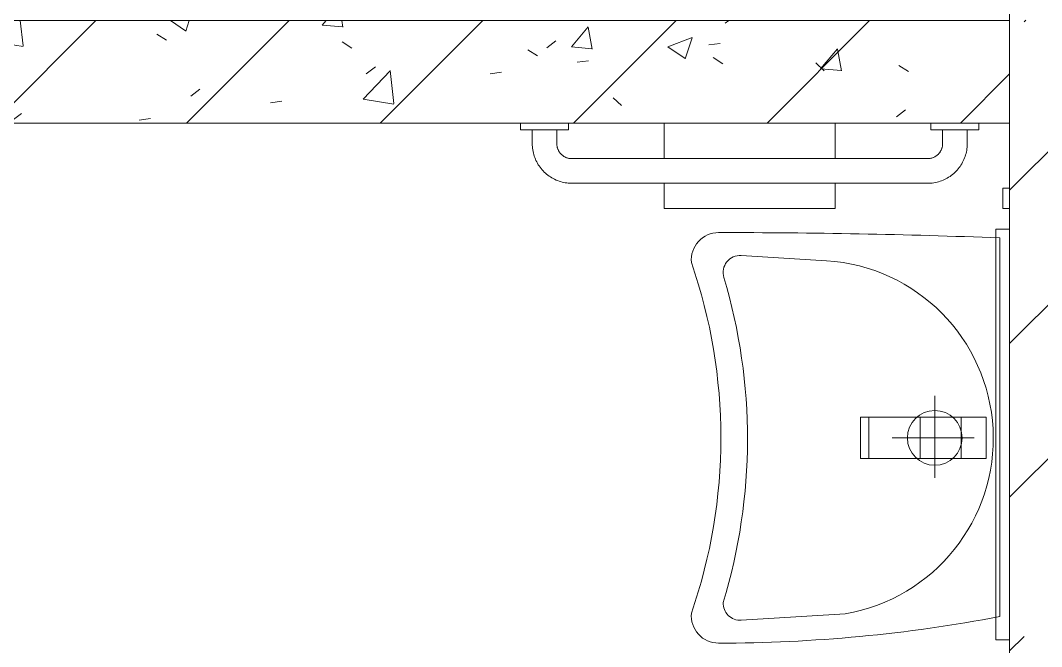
# Model space of a CAD drawing. Header units: millimetres. Extents: x -515342 to 330399, y -224905 to 507333.
# Drawn here: x -299944 to -298451, y -24669 to -23754 of the extents above; entities that cross this region are included whole.
import ezdxf

# ---------------------------------------------------------------- set-up
doc = ezdxf.new("R2010")
doc.units = ezdxf.units.MM
for name, color, linetype, lineweight in [('Сантехника', 7, 'Continuous', 0), ('Стены внутренние', 7, 'Continuous', 0), ('Стены несущие', 7, 'Continuous', 0), ('Стены перегородки', 7, 'Continuous', 0), ('Стены штриховка', 7, 'Continuous', 0)]:
    doc.layers.add(name, color=color, linetype=linetype, lineweight=lineweight)

# ---------------------------------------------------------------- blocks, each defined once
blk = doc.blocks.new('Раковина для МГН 600х450 - Раковина для МГН 600х450-10138457-О_АР_П_1_0_000_План 1 этажа')
at = {"layer": 'Сантехника'}
for p, q in [((261.2, 0), (-292.2, 0)), ((-30, -56.2), (-30, -20)), ((-30, -20), (30, -20)), ((30, -20), (30, -56.2)), ((0, -37.3), (0, -157.3)), ((-30, -116.2), (-30, -56.2)), ((-30, -56.2), (30, -56.2)), ((30, -56.2), (30, -116.2)), ((-61.5, -95), (58.5, -95)), ((-30, -191.2), (-30, -116.2)), ((-30, -116.2), (30, -116.2)), ((30, -116.2), (30, -191.2)), ((-30, -203.7), (-30, -191.2)), ((-30, -191.2), (30, -191.2)), ((30, -191.2), (30, -203.7)), ((-30, -203.7), (30, -203.7)), ((257, -225.9), (266.6, -377.9)), ((-266.6, -377.9), (-258.8, -253.2))]:
    blk.add_line(p, q, dxfattribs=at)
blk.add_circle((0, -95), 40, dxfattribs=at)
for centre, radius, start, end in [((10581.6, -411), 10881.6, 177.83525, 180), ((-1895.6, -411), 2195.6, 0, 10.7896), ((0.7, -269.5), 260, 9.6656, 176.4059), ((1.4, -1190.1), 821.3, 73.0663, 106.6852), ((-241.6, -379.4), 25, 176.4059, 286.6852), ((241.6, -379.4), 25, 267.5878, 3.5941), ((-260, -411), 40, 180, 275.3659), ((0, -1190.1), 782.4, 70.8821, 109.1179), ((260, -411), 40, 264.6341, 360)]:
    blk.add_arc(centre, radius, start, end, dxfattribs=at)
blk = doc.blocks.new('МГН_Санузел_Поручень горизонтальный - АР_Сантехнические приборы_МГН_Поручень горизонтальный-V255-О_АР_П_1_0_000_План 1 этажа')
at = {"layer": 'Сантехника'}
for p, q in [((-1190.8, 0), (-1190.8, -10)), ((-1155.8, -10), (-1190.8, -10)), ((-1173.8, -10), (-1173.8, -30)), ((-1120.8, -10), (-1155.8, -10)), ((-1137.8, -30), (-1137.8, -10)), ((-1120.8, -10), (-1120.8, 0)), ((-590.8, 0), (-590.8, -10)), ((-555.8, -10), (-590.8, -10)), ((-573.8, -10), (-573.8, -30)), ((-520.8, -10), (-555.8, -10)), ((-537.8, -30), (-537.8, -10)), ((-520.8, -10), (-520.8, 0)), ((-595.8, -52), (-1115.8, -52)), ((-1115.8, -88), (-595.8, -88))]:
    blk.add_line(p, q, dxfattribs=at)
at = {"layer": 'Сантехника', "flags": 128}
for points in [[(-1173.8, -30), (-1173.7, -32.3), (-1173.6, -34.6), (-1173.4, -36.9), (-1173.1, -39.2), (-1172.6, -41.5), (-1172.1, -43.8), (-1171.5, -46), (-1170.9, -48.2), (-1170.1, -50.4), (-1169.2, -52.6), (-1168.3, -54.7), (-1167.2, -56.8), (-1166.1, -58.8), (-1164.9, -60.8), (-1163.7, -62.7), (-1162.3, -64.6), (-1160.9, -66.5), (-1159.4, -68.2), (-1157.8, -70), (-1156.2, -71.6), (-1154.5, -73.2), (-1152.8, -74.7), (-1150.9, -76.1), (-1149.1, -77.5), (-1147.1, -78.8), (-1145.2, -80), (-1143.1, -81.2), (-1141.1, -82.2), (-1139, -83.2), (-1136.8, -84.1), (-1134.6, -84.9), (-1132.4, -85.6), (-1130.2, -86.2), (-1127.9, -86.7), (-1125.7, -87.2), (-1123.4, -87.5), (-1121.1, -87.8), (-1118.7, -87.9), (-1116.4, -88), (-1115.8, -88)], [(-1115.8, -52), (-1116.7, -52), (-1117.6, -51.9), (-1118.4, -51.8), (-1119.3, -51.7), (-1120.2, -51.6), (-1121, -51.4), (-1121.9, -51.1), (-1122.7, -50.9), (-1123.5, -50.6), (-1124.4, -50.3), (-1125.2, -49.9), (-1126, -49.5), (-1126.7, -49.1), (-1127.5, -48.6), (-1128.2, -48.2), (-1128.9, -47.6), (-1129.6, -47.1), (-1130.3, -46.5), (-1131, -45.9), (-1131.6, -45.3), (-1132.2, -44.7), (-1132.8, -44), (-1133.3, -43.3), (-1133.8, -42.6), (-1134.3, -41.9), (-1134.8, -41.1), (-1135.2, -40.4), (-1135.6, -39.6), (-1136, -38.8), (-1136.3, -38), (-1136.6, -37.1), (-1136.9, -36.3), (-1137.1, -35.5), (-1137.3, -34.6), (-1137.5, -33.7), (-1137.6, -32.9), (-1137.7, -32), (-1137.8, -31.1), (-1137.8, -30.2), (-1137.8, -30)], [(-573.8, -30), (-573.8, -30.9), (-573.9, -31.8), (-574, -32.6), (-574.1, -33.5), (-574.2, -34.4), (-574.4, -35.2), (-574.7, -36.1), (-574.9, -36.9), (-575.2, -37.8), (-575.5, -38.6), (-575.9, -39.4), (-576.3, -40.2), (-576.7, -40.9), (-577.2, -41.7), (-577.6, -42.4), (-578.1, -43.1), (-578.7, -43.8), (-579.3, -44.5), (-579.8, -45.2), (-580.5, -45.8), (-581.1, -46.4), (-581.8, -47), (-582.5, -47.5), (-583.2, -48), (-583.9, -48.5), (-584.7, -49), (-585.4, -49.4), (-586.2, -49.8), (-587, -50.2), (-587.8, -50.5), (-588.7, -50.8), (-589.5, -51.1), (-590.3, -51.3), (-591.2, -51.5), (-592.1, -51.7), (-592.9, -51.8), (-593.8, -51.9), (-594.7, -52), (-595.6, -52), (-595.8, -52)], [(-595.8, -88), (-593.5, -88), (-591.2, -87.8), (-588.9, -87.6), (-586.6, -87.3), (-584.3, -86.8), (-582, -86.3), (-579.8, -85.7), (-577.6, -85.1), (-575.4, -84.3), (-573.2, -83.4), (-571.1, -82.5), (-569, -81.4), (-567, -80.3), (-565, -79.1), (-563, -77.9), (-561.2, -76.5), (-559.3, -75.1), (-557.6, -73.6), (-555.8, -72), (-554.2, -70.4), (-552.6, -68.7), (-551.1, -67), (-549.7, -65.1), (-548.3, -63.3), (-547, -61.3), (-545.8, -59.4), (-544.6, -57.3), (-543.6, -55.3), (-542.6, -53.2), (-541.7, -51), (-540.9, -48.8), (-540.2, -46.6), (-539.6, -44.4), (-539.1, -42.1), (-538.6, -39.9), (-538.3, -37.6), (-538, -35.3), (-537.9, -32.9), (-537.8, -30.6), (-537.8, -30)]]:
    blk.add_lwpolyline(points, dxfattribs=at)
blk = doc.blocks.new('2D_МГН_Санузел_Аксессуары - АР_Сантехнические приборы_Комплект 3-10688756-О_АР_П_1_0_000_План 1 этажа')
at = {"layer": 'Сантехника'}
for p, q in [((-124.1, 195), (-124.1, 205)), ((-124.1, 205), (-94.1, 205)), ((-94.1, 205), (-94.1, 195))]:
    blk.add_line(p, q, dxfattribs=at)
blk = doc.blocks.new('2D_МГН_Санузел_Аксессуары - АР_Сантехнические приборы_Зеркало поворотное-10688758-О_АР_П_1_0_000_План 1 этажа')
at = {"layer": 'Сантехника'}
for p, q in [((-409.1, 195), (-409.1, 215)), ((-409.1, 215), (190.9, 215)), ((190.9, 215), (190.9, 195))]:
    blk.add_line(p, q, dxfattribs=at)
blk = doc.blocks.new('2D_МГН_Санузел_Аксессуары - АР_Сантехнические приборы_Бесконтактная сушилка для рук-V278-О_АР_П_1_0_000_План 1 этажа')
at = {"layer": 'Сантехника'}
for p, q in [((-234.1, 200), (-234.1, 163)), ((15.9, 200), (-234.1, 200)), ((15.9, 162.8), (15.9, 200)), ((-234.1, 127.2), (-234.1, 75)), ((15.9, 75), (15.9, 127))]:
    blk.add_line(p, q, dxfattribs=at)

msp = doc.modelspace()

# ---------------------------------------------------------------- hatches: boundary and pattern name
at = {"layer": 'Стены внутренние'}
h = msp.add_hatch(dxfattribs=at)
h.set_pattern_fill('FP_1', color=256, style=0, pattern_type=2)
h.set_pattern_definition([(45, (-374753.14, -35598.53), (-224.5064, 224.5064), []), (45, (-374528.64, -35598.53), (-224.5064, 224.5064), [396.875, -79.375, 3.353, -76.022])])
h.paths.add_polyline_path([(-298498.1427, -26203.5295), (-298108.1427, -26203.5295), (-298108.1427, -20193.5295), (-298498.1427, -20193.5295), (-298498.1427, -26063.7584)])
h.paths.add_polyline_path([(-298285.7778, -25687.0103), (-298320.5075, -25687.0103), (-298353.1427, -25675.132), (-298379.7471, -25652.8083), (-298397.1119, -25622.7315), (-298403.1427, -25588.5295), (-298397.1119, -25554.3275), (-298379.7471, -25524.2507), (-298353.1427, -25501.927), (-298320.5075, -25490.0487), (-298285.7778, -25490.0487), (-298253.1427, -25501.927), (-298226.5382, -25524.2507), (-298209.1734, -25554.3275), (-298203.1427, -25588.5295), (-298209.1734, -25622.7315), (-298226.5382, -25652.8083), (-298253.1427, -25675.132)])
h.paths.add_polyline_path([(-298320.5075, -25312.0103), (-298353.1427, -25300.132), (-298379.7471, -25277.8083), (-298397.1552, -25247.4862), (-298403.1427, -25213.5295), (-298397.1119, -25179.3275), (-298379.7471, -25149.2507), (-298353.1427, -25126.927), (-298320.5075, -25115.0487), (-298285.7778, -25115.0487), (-298253.1427, -25126.927), (-298226.5382, -25149.2507), (-298209.1734, -25179.3275), (-298203.1427, -25213.5295), (-298209.1734, -25247.7315), (-298226.5382, -25277.8083), (-298253.1427, -25300.132), (-298285.7778, -25312.0103)])
h.paths.add_polyline_path([(-298285.7778, -24912.0103), (-298320.5075, -24912.0103), (-298353.1427, -24900.132), (-298379.7471, -24877.8083), (-298397.1119, -24847.7315), (-298403.1427, -24813.5295), (-298397.1119, -24779.3275), (-298379.7471, -24749.2507), (-298353.1427, -24726.927), (-298320.5075, -24715.0487), (-298285.7778, -24715.0487), (-298253.1427, -24726.927), (-298226.5382, -24749.2507), (-298209.1734, -24779.3275), (-298203.1427, -24813.5295), (-298209.1734, -24847.7315), (-298226.5382, -24877.8083), (-298253.1427, -24900.132)])
h.paths.add_polyline_path([(-298285.7778, -24532.0103), (-298320.5075, -24532.0103), (-298353.1427, -24520.132), (-298379.7471, -24497.8083), (-298397.1119, -24467.7315), (-298402.7344, -24431.2139), (-298397.1119, -24399.3275), (-298379.7471, -24369.2507), (-298353.1427, -24346.927), (-298320.5075, -24335.0487), (-298285.7778, -24335.0487), (-298253.1427, -24346.927), (-298226.5382, -24369.2507), (-298209.1734, -24399.3275), (-298203.1427, -24433.5295), (-298209.1734, -24467.7315), (-298226.5382, -24497.8083), (-298253.1427, -24520.132)])
h.paths.add_polyline_path([(-298322.184, -24169.4793), (-298354.8192, -24157.6011), (-298381.4236, -24135.2773), (-298398.7884, -24105.2006), (-298404.8192, -24070.9986), (-298398.7884, -24036.7965), (-298381.4236, -24006.7198), (-298354.8192, -23984.396), (-298322.184, -23972.5178), (-298287.4544, -23972.5178), (-298254.8192, -23984.396), (-298228.2147, -24006.7198), (-298210.8499, -24036.7965), (-298204.8192, -24070.9986), (-298210.8499, -24105.2006), (-298228.2147, -24135.2773), (-298254.8192, -24157.6011), (-298287.4544, -24169.4793)])
h.paths.add_polyline_path([(-298285.7778, -23792.0103), (-298320.5075, -23792.0103), (-298353.1427, -23780.132), (-298379.7471, -23757.8083), (-298397.1119, -23727.7315), (-298403.1427, -23693.5295), (-298397.1119, -23659.3275), (-298379.7471, -23629.2507), (-298353.1427, -23606.927), (-298320.5075, -23595.0487), (-298285.7778, -23595.0487), (-298253.1427, -23606.927), (-298226.5382, -23629.2507), (-298209.1734, -23659.3275), (-298203.1427, -23693.5295), (-298209.1734, -23727.7315), (-298226.5382, -23757.8083), (-298253.1427, -23780.132)])
h = msp.add_hatch(dxfattribs=at)
h.set_pattern_fill('FP_3', color=256, style=0, pattern_type=2)
h.set_pattern_definition([(45, (-374753.14, -35598.53), (-141.42136, 141.42136), [])])
h.paths.add_polyline_path([(-299065.9579, -23903.5295), (-298498.1427, -23903.5295), (-298498.1427, -23753.5295), (-301248.1427, -23753.5295), (-301248.1427, -23903.5295), (-299288.0402, -23903.5295)])
h = msp.add_hatch(dxfattribs=at)
h.set_pattern_fill('FP_4', color=256, style=0, pattern_type=2)
h.set_pattern_definition([(50, (-374753.14, -35598.53), (364.3679, -31.8783), [38.1, -419.1]), (355, (-374753.14, -35598.53), (-70.4859, 382.1133), [30.48, -335.28]), (100.451, (-374722.78, -35601.2), (293.885, 350.2334), [32.38, -356.18]), (46.184, (-374753.14, -35496.93), (542.1585, -84.0858), [57.15, -628.65]), (96.636, (-374707.96, -35503.94), (474.805, 494.8554), [48.57, -534.27]), (351.184, (-374753.14, -35496.93), (474.81, 494.85), [45.72, -502.92]), (21, (-374702.34, -35522.33), (303.2285, -204.5305), [38.1, -419.1]), (326, (-374702.34, -35522.33), (123.6039, 368.376), [30.48, -335.28]), (71.451, (-374677.07, -35539.37), (426.8341, 163.8427), [32.38, -356.18]), (37.5, (-374753.14, -35598.53), (6.17665, 169.11015), [16.764, -314.452, 16.764, -323.596, -336.55]), (37.5, (-374753.14, -35598.53), (6.17665, 169.11015), [-671.576, 16.764, -319.786]), (7.5, (-374753.14, -35598.53), (133.63888, 200.3615), [16.764, -177.292, 16.764, -306.832, -128.27]), (7.5, (-374753.14, -35598.53), (133.63888, 200.3615), [-517.652, 16.764, -111.506]), (327.5, (-374866.43, -35598.53), (271.18182, -11.45836), [16.764, -110.236, 16.764, -379.476, -525.78]), (327.5, (-374866.43, -35598.53), (271.18182, -11.45836), [-523.24, 16.764, -509.016]), (317.5, (-374917.23, -35598.53), (296.2585, 50.85285), [16.764, -148.336, 16.764, -246.38, -373.38]), (317.5, (-374917.23, -35598.53), (296.2585, 50.85285), [-428.244, 16.764, -356.616])])
h.paths.add_polyline_path([(-299065.9579, -23903.5295), (-298498.1427, -23903.5295), (-298498.1427, -23753.5295), (-301248.1427, -23753.5295), (-301248.1427, -23903.5295), (-299288.0402, -23903.5295)])

# ---------------------------------------------------------------- linework, layer by layer
at = {"layer": 'Стены несущие'}
for p, q in [((-298498.1427, -20193.5295), (-298498.1427, -23753.5295)), ((-298498.1427, -23903.5295), (-298498.1427, -26203.5295))]:
    msp.add_line(p, q, dxfattribs=at)
at = {"layer": 'Стены перегородки'}
for p, q in [((-298498.1427, -23753.5295), (-301248.1427, -23753.5295)), ((-301248.1427, -23903.5295), (-298498.1427, -23903.5295))]:
    msp.add_line(p, q, dxfattribs=at)
at = {"layer": 'Стены штриховка'}
msp.add_line((-298498.1427, -23903.5295), (-298498.1427, -23753.5295), dxfattribs=at)

# ---------------------------------------------------------------- block references
at = {"layer": 'Сантехника'}
msp.add_blockref('МГН_Санузел_Поручень горизонтальный - АР_Сантехнические приборы_МГН_Поручень горизонтальный-V255-О_АР_П_1_0_000_План 1 этажа', (-298022.347, -23903.5295), dxfattribs=at)
for name, p, rotation in [('2D_МГН_Санузел_Аксессуары - АР_Сантехнические приборы_Бесконтактная сушилка для рук-V278-О_АР_П_1_0_000_План 1 этажа', (-298987.2173, -23828.5295), 180), ('2D_МГН_Санузел_Аксессуары - АР_Сантехнические приборы_Комплект 3-10688756-О_АР_П_1_0_000_План 1 этажа', (-298303.1427, -23904.4549), 89.99999999999974), ('Раковина для МГН 600х450 - Раковина для МГН 600х450-10138457-О_АР_П_1_0_000_План 1 этажа', (-298512.6208, -24363.5295), 270), ('2D_МГН_Санузел_Аксессуары - АР_Сантехнические приборы_Зеркало поворотное-10688758-О_АР_П_1_0_000_План 1 этажа', (-298303.1427, -24249.4549), 89.99999999999974)]:
    msp.add_blockref(name, p, dxfattribs=dict(at, rotation=rotation))

doc.saveas('drawing.dxf')
